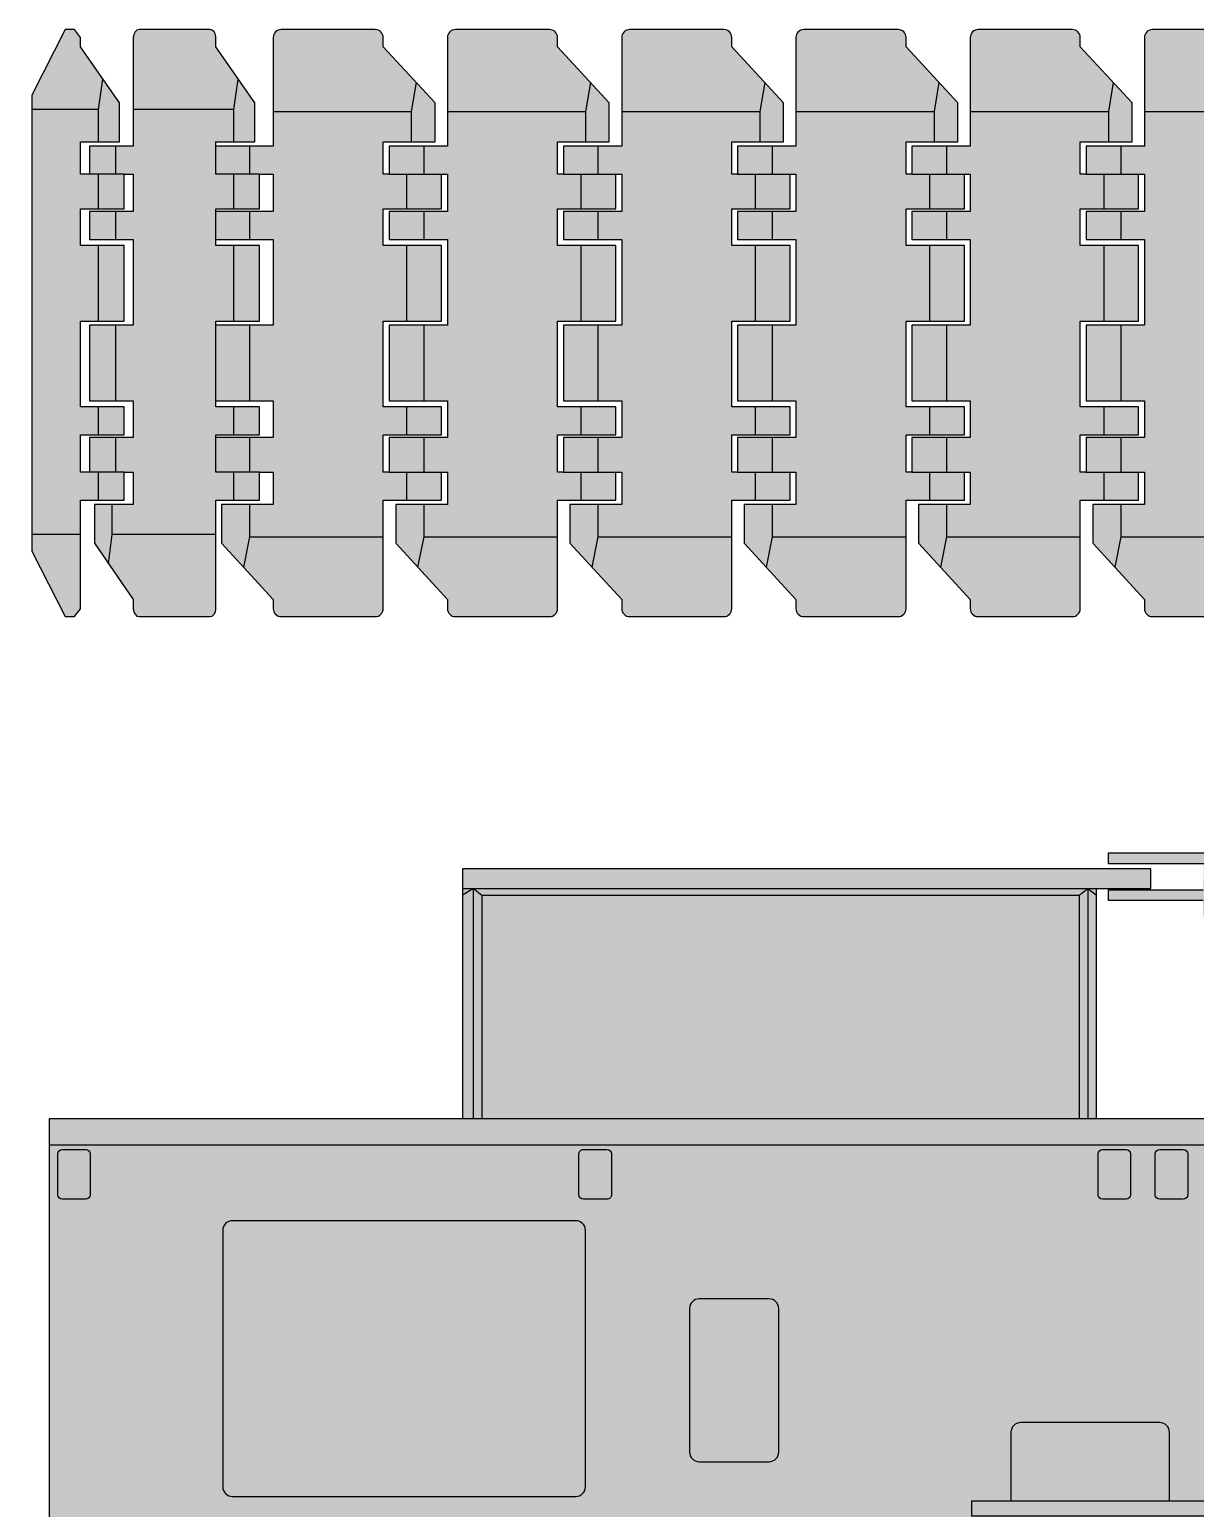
# Model space of a CAD drawing. Header units: millimetres. Extents: x 1288 to 41624, y 765 to 20114.
# Drawn here: x 4592 to 6776, y 5155 to 7926 of the extents above; entities that cross this region are included whole.
import ezdxf

# ---------------------------------------------------------------- set-up
doc = ezdxf.new("R2010")
doc.units = ezdxf.units.MM
doc.set_wipeout_variables(frame=1)
doc.layers.add('dwgmodels.com', color=250, linetype='Continuous')
doc.layers.add('Hatch', color=7, linetype='Continuous', true_color=0xffe494)

# ---------------------------------------------------------------- blocks, each defined once
blk = doc.blocks.new('BLOCK-20201113.16293')
at = {"color": 0, "linetype": 'ByBlock', "lineweight": -2, "transparency": 16777216}
blk.add_wipeout([(103.12344656172357, 517.7239748192733), (103.12344656172357, 535.0897281814068), (103.12344656172357, 535.0897281814068), (101.98846970050855, 540.7956421784427), (98.75632905539231, 545.6328824936688), (93.91908874016607, 548.8650231387849), (88.2131747431304, 550), (-88.21317474312667, 550), (-88.21317474312667, 550), (-93.91908874016247, 548.8650231387849), (-98.75632905538856, 545.6328824936688), (-101.98846970050471, 540.7956421784427), (-103.12344656171996, 535.0897281814068), (-103.12344656172348, 331.5520574426955), (-212.43026788180214, 331.5520574426955), (-212.43026788180214, 279.04722452360147), (-103.12344656171996, 279.04722452360147), (-103.12344656172348, 209.2878285302213), (-212.43026788180214, 209.2878285302213), (-212.43026788180214, 156.7829956111309), (-103.12344656171996, 156.7829956111309), (-103.12344656172348, -3.8345944334796513), (-212.43026788180214, -3.8345944334796513), (-212.43026788180214, -145.63104114885573), (-103.12344656171996, -145.63104114885573), (-103.12344656172348, -214.42361663869087), (-212.43026788180214, -214.42361663869087), (-212.43026788180214, -279.0858878762847), (-103.12344656171996, -279.0858878762847), (-103.12344656172348, -339.73211819940116), (-200.0856117094736, -339.73211819940116), (-200.0856117094736, -412.5075945871323), (-103.12344656171996, -517.723974819277), (-103.12344656171996, -535.0897281814069), (-103.12344656171996, -535.0897281814069), (-101.98846970050471, -540.7956421784426), (-98.75632905538856, -545.6328824936686), (-93.91908874016247, -548.8650231387849), (-88.21317474312667, -550), (88.2131747431304, -550), (88.2131747431304, -550), (93.91908874016607, -548.8650231387849), (98.75632905539231, -545.6328824936686), (101.98846970050855, -540.7956421784426), (103.12344656172357, -535.0897281814069), (103.12344656172357, -331.5520574426956), (212.43026788180225, -331.5520574426956), (212.43026788180225, -279.04722452360147), (103.12344656172357, -279.04722452360147), (103.12344656172357, -209.2878285302213), (212.43026788180225, -209.2878285302213), (212.43026788180225, -156.7829956111309), (103.12344656172357, -156.7829956111309), (103.12344656172357, 3.8345944334796513), (212.43026788180225, 3.8345944334796513), (212.43026788180225, 145.63104114885573), (103.12344656172357, 145.63104114885573), (103.12344656172357, 214.4236166386911), (212.43026788180225, 214.4236166386911), (212.43026788180225, 279.0858878762847), (103.12344656172357, 279.0858878762847), (103.12344656172357, 339.73211819940093), (200.08561170947365, 339.73211819940093), (200.08561170947365, 412.5075945871324), (103.15106324220329, 517.694007180351)], dxfattribs=at)
at = {"layer": 'Hatch', "true_color": 0xadadad, "transparency": 16777216}
h = blk.add_hatch(color=253, dxfattribs=at)
h.dxf.hatch_style = 1
edge = h.paths.add_edge_path()
edge.add_line((103.1234465617235, 517.7239748192733), (103.1234465617235, 535.0897281814068))
edge.add_arc((88.21317474313037, 535.0897281814068), 14.91027181859317, 0, 90)
edge.add_line((88.21317474313037, 550), (-88.21317474312673, 550))
edge.add_arc((-88.21317474312673, 535.0897281814068), 14.91027181859317, 90, 180)
edge.add_line((-103.1234465617199, 535.0897281814068), (-103.1234465617235, 331.5520574426955))
edge.add_line((-103.1234465617235, 331.5520574426955), (-212.4302678818021, 331.5520574426955))
edge.add_line((-212.4302678818021, 331.5520574426955), (-212.4302678818021, 279.0472245236015))
edge.add_line((-212.4302678818021, 279.0472245236015), (-103.1234465617199, 279.0472245236015))
edge.add_line((-103.1234465617199, 279.0472245236015), (-103.1234465617235, 209.2878285302213))
edge.add_line((-103.1234465617235, 209.2878285302213), (-212.4302678818021, 209.2878285302213))
edge.add_line((-212.4302678818021, 209.2878285302213), (-212.4302678818021, 156.7829956111309))
edge.add_line((-212.4302678818021, 156.7829956111309), (-103.1234465617199, 156.7829956111309))
edge.add_line((-103.1234465617199, 156.7829956111309), (-103.1234465617235, -3.834594433479651))
edge.add_line((-103.1234465617235, -3.834594433479651), (-212.4302678818021, -3.834594433479651))
edge.add_line((-212.4302678818021, -3.834594433479651), (-212.4302678818021, -145.6310411488557))
edge.add_line((-212.4302678818021, -145.6310411488557), (-103.1234465617199, -145.6310411488557))
edge.add_line((-103.1234465617199, -145.6310411488557), (-103.1234465617235, -214.4236166386909))
edge.add_line((-103.1234465617235, -214.4236166386909), (-212.4302678818021, -214.4236166386909))
edge.add_line((-212.4302678818021, -214.4236166386909), (-212.4302678818021, -279.0858878762847))
edge.add_line((-212.4302678818021, -279.0858878762847), (-103.1234465617199, -279.0858878762847))
edge.add_line((-103.1234465617199, -279.0858878762847), (-103.1234465617235, -339.7321181994012))
edge.add_line((-103.1234465617235, -339.7321181994012), (-200.0856117094736, -339.7321181994012))
edge.add_line((-200.0856117094736, -339.7321181994012), (-200.0856117094736, -412.5075945871322))
edge.add_line((-200.0856117094736, -412.5075945871322), (-103.1234465617199, -517.7239748192769))
edge.add_line((-103.1234465617199, -517.7239748192769), (-103.1234465617199, -535.0897281814068))
edge.add_arc((-88.21317474312673, -535.0897281814068), 14.91027181859317, 180, 270)
edge.add_line((-88.21317474312673, -550), (88.21317474313037, -550))
edge.add_arc((88.21317474313037, -535.0897281814068), 14.91027181859317, 270, 360)
edge.add_line((103.1234465617235, -535.0897281814068), (103.1234465617235, -331.5520574426955))
edge.add_line((103.1234465617235, -331.5520574426955), (212.4302678818021, -331.5520574426955))
edge.add_line((212.4302678818021, -331.5520574426955), (212.4302678818021, -279.0472245236015))
edge.add_line((212.4302678818021, -279.0472245236015), (103.1234465617235, -279.0472245236015))
edge.add_line((103.1234465617235, -279.0472245236015), (103.1234465617235, -209.2878285302213))
edge.add_line((103.1234465617235, -209.2878285302213), (212.4302678818021, -209.2878285302213))
edge.add_line((212.4302678818021, -209.2878285302213), (212.4302678818021, -156.7829956111309))
edge.add_line((212.4302678818021, -156.7829956111309), (103.1234465617235, -156.7829956111309))
edge.add_line((103.1234465617235, -156.7829956111309), (103.1234465617235, 3.834594433479651))
edge.add_line((103.1234465617235, 3.834594433479651), (212.4302678818021, 3.834594433479651))
edge.add_line((212.4302678818021, 3.834594433479651), (212.4302678818021, 145.6310411488557))
edge.add_line((212.4302678818021, 145.6310411488557), (103.1234465617235, 145.6310411488557))
edge.add_line((103.1234465617235, 145.6310411488557), (103.1234465617235, 214.4236166386909))
edge.add_line((103.1234465617235, 214.4236166386909), (212.4302678818021, 214.4236166386909))
edge.add_line((212.4302678818021, 214.4236166386909), (212.4302678818021, 279.0858878762847))
edge.add_line((212.4302678818021, 279.0858878762847), (103.1234465617235, 279.0858878762847))
edge.add_line((103.1234465617235, 279.0858878762847), (103.1234465617235, 339.7321181994012))
edge.add_line((103.1234465617235, 339.7321181994012), (200.0856117094736, 339.7321181994012))
edge.add_line((200.0856117094736, 339.7321181994012), (200.0856117094736, 412.5075945871322))
edge.add_line((200.0856117094736, 412.5075945871322), (103.1510632422032, 517.694007180351))
edge.add_line((103.1510632422032, 517.694007180351), (103.1234465617235, 517.7239748192733))
at = {"color": 0, "linetype": 'ByBlock', "lineweight": -2, "transparency": 16777216}
blk.add_lwpolyline([(103.1234465617235, 517.7239748192733), (103.1234465617235, 535.0897281814068, 0.4142135623730951), (88.21317474313037, 550), (-88.21317474312673, 550, 0.414213562373095), (-103.1234465617199, 535.0897281814068), (-103.1234465617235, 331.5520574426955), (-212.4302678818021, 331.5520574426955), (-212.4302678818021, 279.0472245236015), (-103.1234465617199, 279.0472245236015), (-103.1234465617235, 209.2878285302213), (-212.4302678818021, 209.2878285302213), (-212.4302678818021, 156.7829956111309), (-103.1234465617199, 156.7829956111309), (-103.1234465617235, -3.834594433479651), (-212.4302678818021, -3.834594433479651), (-212.4302678818021, -145.6310411488557), (-103.1234465617199, -145.6310411488557), (-103.1234465617235, -214.4236166386909), (-212.4302678818021, -214.4236166386909), (-212.4302678818021, -279.0858878762847), (-103.1234465617199, -279.0858878762847), (-103.1234465617235, -339.7321181994012), (-200.0856117094736, -339.7321181994012), (-200.0856117094736, -412.5075945871322), (-103.1234465617199, -517.7239748192769), (-103.1234465617199, -535.0897281814068, 0.4142135623730951), (-88.21317474312673, -550), (88.21317474313037, -550, 0.4142135623730951), (103.1234465617235, -535.0897281814068), (103.1234465617235, -331.5520574426955), (212.4302678818021, -331.5520574426955), (212.4302678818021, -279.0472245236015), (103.1234465617235, -279.0472245236015), (103.1234465617235, -209.2878285302213), (212.4302678818021, -209.2878285302213), (212.4302678818021, -156.7829956111309), (103.1234465617235, -156.7829956111309), (103.1234465617235, 3.834594433479651), (212.4302678818021, 3.834594433479651), (212.4302678818021, 145.6310411488557), (103.1234465617235, 145.6310411488557), (103.1234465617235, 214.4236166386909), (212.4302678818021, 214.4236166386909), (212.4302678818021, 279.0858878762847), (103.1234465617235, 279.0858878762847), (103.1234465617235, 339.7321181994012), (200.0856117094736, 339.7321181994012), (200.0856117094736, 412.5075945871322), (103.1510632422032, 517.694007180351)], format="xyb", close=True, dxfattribs=at)
for points in [[(164.8297918158933, 450.7646791485859), (155.6614194973808, 396.3739298536348), (155.6614194973808, 339.7321181994012)], [(-103.1068765534365, 396.3463131731623), (155.6614194973808, 396.3463131731623)], [(-147.5863021264813, 331.5520574426955), (-147.5863021264813, 279.0472245236015)], [(147.5863021264813, 214.4236166386909), (147.5863021264813, 279.0858878762847)], [(-147.5863021264813, 209.2878285302213), (-147.5863021264813, 156.7829956111309)], [(147.5863021264813, 3.834594433479651), (147.5863021264813, 145.6310411488557)], [(-147.5863021264813, -3.834594433479651), (-147.5863021264813, -145.6310411488557)], [(147.5863021264813, -209.2878285302213), (147.5863021264813, -156.7829956111309)], [(-147.5863021264813, -214.4236166386909), (-147.5863021264813, -279.0858878762847)], [(147.5863021264813, -331.5520574426955), (147.5863021264813, -279.0472245236015)], [(-147.5863021264813, -339.7321181994012), (-147.5863021264813, -400.3231151615546), (-158.9722420896433, -457.1208715694775)], [(-147.5918254625831, -400.3728251864122), (103.1234465617235, -400.3728251864122)]]:
    blk.add_lwpolyline(points, dxfattribs=at)
blk = doc.blocks.new('*U11')
at = {"color": 0, "linetype": 'ByBlock', "lineweight": -2}
blk.add_blockref('BLOCK-20201113.16293', (0, 0), dxfattribs=at)
blk = doc.blocks.new('*U10')
at = {"color": 0, "linetype": 'ByBlock', "lineweight": -2, "transparency": 16777216}
blk.add_blockref('*U11', (0, 0), dxfattribs=at)
blk.add_blockref('*U11', (326.5, 0), dxfattribs=at)
blk.add_blockref('*U11', (653, 0), dxfattribs=at)
blk.add_blockref('*U11', (979.5, 0), dxfattribs=at)
blk.add_blockref('*U11', (1306, 0), dxfattribs=at)
blk.add_blockref('*U11', (1632.5, 0), dxfattribs=at)
blk = doc.blocks.new('BLOCK-20201113.163346')
at = {"color": 0, "linetype": 'ByBlock', "lineweight": -2, "transparency": 16777216}
blk.add_wipeout([(-4.793849992551259, 331.5520574426955), (-86.77396598261112, 331.5520574426955), (-86.77396598261112, 279.04722452360147), (-4.793849992551259, 279.04722452360147), (-4.793849992551259, 209.2878285302213), (-86.77396598261112, 209.2878285302213), (-86.77396598261112, 156.7829956111309), (-4.793849992551259, 156.7829956111309), (-4.793849992551259, -3.8345944334796513), (-86.77396598261112, -3.8345944334796513), (-86.77396598261112, -145.63104114885573), (-4.793849992551259, -145.63104114885573), (-4.793849992551259, -214.42361663869087), (-86.77396598261112, -214.42361663869087), (-86.77396598261112, -279.0858878762847), (-4.793849992551259, -279.0858878762847), (-4.793849992551259, -339.73211819940116), (-77.51547385336755, -339.73211819940116), (-77.51547385336755, -412.5075945871323), (-4.793849992551259, -517.723974819277), (-4.793849992551259, -535.0897281814069), (6.388853871394588, -550), (23.967821774334993, -550), (86.77396598260748, -427.27311825739537), (86.77396598260384, 427.2731182573916), (23.96782177433846, 550), (6.388853871394588, 550), (-4.793849992551259, 535.0897281814068)], dxfattribs=at)
at = {"layer": 'Hatch', "true_color": 0xadadad, "transparency": 16777216}
h = blk.add_hatch(color=253, dxfattribs=at)
h.dxf.hatch_style = 1
h.paths.add_polyline_path([(-4.793849992551259, 535.0897281814068), (-4.793849992551259, 331.5520574426955), (-86.77396598261112, 331.5520574426955), (-86.77396598261112, 279.0472245236015), (-4.793849992551259, 279.0472245236015), (-4.793849992551259, 209.2878285302213), (-86.77396598261112, 209.2878285302213), (-86.77396598261112, 156.7829956111309), (-4.793849992551259, 156.7829956111309), (-4.793849992551259, -3.834594433479651), (-86.77396598261112, -3.834594433479651), (-86.77396598261112, -145.6310411488557), (-4.793849992551259, -145.6310411488557), (-4.793849992551259, -214.4236166386909), (-86.77396598261112, -214.4236166386909), (-86.77396598261112, -279.0858878762847), (-4.793849992551259, -279.0858878762847), (-4.793849992551259, -339.7321181994012), (-77.51547385336744, -339.7321181994012), (-77.51547385336744, -412.5075945871322), (-4.793849992551259, -517.7239748192769), (-4.793849992551259, -535.0897281814068), (6.388853871394531, -550), (23.96782177433488, -550), (86.77396598260748, -427.2731182573953), (86.77396598260384, 427.2731182573916), (23.96782177433852, 550), (6.388853871394531, 550)])
at = {"color": 0, "linetype": 'ByBlock', "lineweight": -2, "transparency": 16777216}
for p, q in [((-4.781422486339579, 396.3463131731623), (86.7739659826002, 396.3463131731623)), ((-38.14099166612141, 331.5520574426955), (-38.14099166612141, 279.0472245236015)), ((-38.14099166612141, 209.2878285302213), (-38.14099166612141, 156.7829956111309)), ((-38.14099166612141, -3.834594433479651), (-38.14099166612141, -145.6310411488557)), ((-38.14099166612141, -214.4236166386909), (-38.14099166612141, -279.0858878762847)), ((-38.14099166612141, -339.7321181994012), (-38.14099166612141, -400.3231151615546)), ((-38.14099166612141, -400.3231151615546), (-46.68044663849287, -457.1208715694775)), ((-38.14513416819682, -400.3728251864122), (86.77396598260384, -400.3728251864122))]:
    blk.add_line(p, q, dxfattribs=at)
blk.add_lwpolyline([(-4.793849992551259, 535.0897281814068), (-4.793849992551259, 331.5520574426955), (-86.77396598261112, 331.5520574426955), (-86.77396598261112, 279.0472245236015), (-4.793849992551259, 279.0472245236015), (-4.793849992551259, 209.2878285302213), (-86.77396598261112, 209.2878285302213), (-86.77396598261112, 156.7829956111309), (-4.793849992551259, 156.7829956111309), (-4.793849992551259, -3.834594433479651), (-86.77396598261112, -3.834594433479651), (-86.77396598261112, -145.6310411488557), (-4.793849992551259, -145.6310411488557), (-4.793849992551259, -214.4236166386909), (-86.77396598261112, -214.4236166386909), (-86.77396598261112, -279.0858878762847), (-4.793849992551259, -279.0858878762847), (-4.793849992551259, -339.7321181994012), (-77.51547385336744, -339.7321181994012), (-77.51547385336744, -412.5075945871322), (-4.793849992551259, -517.7239748192769), (-4.793849992551259, -535.0897281814068), (6.388853871394531, -550), (23.96782177433488, -550), (86.77396598260748, -427.2731182573953), (86.77396598260384, 427.2731182573916), (23.96782177433852, 550), (6.388853871394531, 550)], close=True, dxfattribs=at)
blk = doc.blocks.new('BLOCK-20201113.163906')
at = {"color": 0, "linetype": 'ByBlock', "lineweight": -2, "transparency": 16777216}
blk.add_blockref('*U10', (-3759.413397034179, 3.637978807091713e-12), dxfattribs=at)
at = {"color": 0, "linetype": 'ByBlock', "lineweight": -2, "transparency": 16777216, "xscale": 0.75, "rotation": 180}
blk.add_blockref('BLOCK-20201113.16293', (-4047.216188503164, 3.637978807091713e-12), dxfattribs=at)
at = {"color": 0, "linetype": 'ByBlock', "lineweight": -2, "transparency": 16777216, "rotation": 180}
blk.add_blockref('BLOCK-20201113.163346', (-4228.226034017396, 0), dxfattribs=at)
blk = doc.blocks.new('BLOCK-20201113.170731')
at = {"color": 0, "linetype": 'ByBlock', "lineweight": -2, "transparency": 16777216}
blk.add_wipeout([(-2274.263314732383, -1938.2408650739712), (-2274.263314732383, -1917.8482353668005), (-2097.361047955646, -1917.8482353668005), (-2097.6457328768734, -1903.1484923233734), (-2097.6457328768734, -1903.1484923233734), (-2096.232704726308, -1886.6040824182737), (-2091.4156753500256, -1870.7135073610184), (-2083.4045551956665, -1856.169226645402), (-2072.5484427814918, -1843.605032643674), (-1425.5858744147552, -1236.4890515882907), (-1225.9150036360913, -931.0188284388169), (-1225.9150036360913, -931.0188284388173), (-1188.9916530277296, -858.8568098033593), (-1168.0781943122051, -780.5413068793127), (-1164.1109618104224, -699.5786499319952), (-1177.2675758768612, -619.5936872202519), (-1199.4008998382155, -559.4711547844313), (-1199.4008998382155, -559.4711547844308), (-1253.193153375399, -425.5319164311545), (-1292.0798225981919, -286.5313658278519), (-1315.59838620631, -144.1227871639412), (-1323.4691124346461, 9.094947017729282e-13), (-1323.4691124346466, 0), (-1323.4691124346466, 0), (-1315.59838620631, 144.1227871639412), (-1292.0798225981919, 286.5313658278519), (-1253.193153375399, 425.5319164311559), (-1199.4008998382155, 559.4711547844317), (-1199.4008998382155, 559.4711547844308), (-1199.4008998382155, 559.4711547844299), (-1173.0986635985005, 636.1450298820309), (-1163.517877854472, 716.6366399927701), (-1171.0874921469688, 797.3422264980109), (-1195.468600809812, 874.6484506592196), (-1225.9150036360913, 931.0188284388169), (-1425.5858744147552, 1236.4890515882907), (-2072.5484427814918, 1843.6050326436743), (-2072.5484427814918, 1843.6050326436743), (-2083.4045551956665, 1856.169226645401), (-2091.4156753500256, 1870.713507361018), (-2096.232704726308, 1886.6040824182737), (-2097.6457328768734, 1903.148492323373), (-2097.361047955646, 1917.8482353668005), (-2274.263314732383, 1917.8482353668005), (-2274.263314732383, 1938.2408650739699), (-2096.9661108356777, 1938.2408650739699), (-2096.0212748919994, 1987.0275922753171), (-2274.263314732383, 1987.0275922753171), (-2274.263314732383, 2007.4202219824874), (-2095.6263377720315, 2007.4202219824874), (-2095.543919022315, 2011.6759248753187), (-2095.543919022315, 2011.6759248753187), (-2089.6912722062198, 2040.1193717068336), (-2074.0190646469805, 2064.5665607606134), (-2050.6161080945485, 2081.759139596148), (-2022.6015783539626, 2089.405659446704), (-1914.4264847076593, 2098.392892188971), (-1914.4264847076593, 2098.392892188971), (-1897.8257428960096, 2098.0330047547013), (-1881.6614205224193, 2094.234474793645), (-1866.637906096936, 2087.1628298669193), (-1853.4098754356708, 2077.126229222925), (-1390.8111044863945, 1643.0190329304132), (-1383.1703950564113, 1663.9663486319105), (-1407.619324405605, 1891.7859175675867), (-1488.9414494720113, 2111.567738300466), (-1488.950910515636, 2191.1729593706004), (-1476.8097944638207, 2203.3474148715313), (-1094.3118513705265, 2203.3529714463803), (-1069.7851299734066, 2175.8343924129267), (-1069.7851299734066, 2111.5682166253937), (-548.1436778423378, 1315.2291295579626), (-548.1436778423378, 1315.2291295579626), (-517.572211737693, 1279.1863238380147), (-479.11456527583374, 1251.7143779191656), (-435.1062536875307, 1234.481650476876), (-388.21988155083073, 1228.5346771448085), (-388.2198815508309, 1228.5346771448085), (0, 1228.5346771448085), (388.2198815508309, 1228.5346771448085), (388.21988155083085, 1228.5346771448085), (435.10625368753074, 1234.481650476877), (479.11456527583425, 1251.7143779191656), (517.572211737693, 1279.1863238380147), (548.1436778423378, 1315.2291295579635), (548.1436778423378, 1315.2291295579626), (1069.7851299734066, 2111.5682166253937), (1069.7851299734066, 2175.8343924129267), (1094.3118513705265, 2203.3529714463803), (1476.8097944638207, 2203.3474148715313), (1488.950910515636, 2191.1729593706004), (1488.9414494720113, 2111.567738300466), (1407.619324405605, 1891.7859175675867), (1383.1703950564113, 1663.9663486319105), (1390.8111044863945, 1643.0190329304132), (1853.4098754356708, 2077.126229222925), (1853.4098754356708, 2077.126229222925), (1866.637906096936, 2087.1628298669193), (1881.6614205224193, 2094.234474793645), (1897.8257428960096, 2098.0330047547013), (1914.4264847076593, 2098.392892188971), (2022.6015783539626, 2089.405659446704), (2022.6015783539626, 2089.405659446704), (2050.6161080945485, 2081.759139596148), (2074.0190646469805, 2064.5665607606134), (2089.6912722062198, 2040.1193717068336), (2095.543919022315, 2011.6759248753187), (2095.543919022315, 2011.6759248753187), (2095.6263377720315, 2007.4202219824874), (2274.263314732383, 2007.4202219824874), (2274.263314732383, 1987.0275922753171), (2096.0212748919994, 1987.0275922753171), (2096.9661108356777, 1938.2408650739699), (2274.263314732383, 1938.2408650739699), (2274.263314732383, 1917.8482353668005), (2097.361047955646, 1917.8482353668005), (2097.6457328768734, 1903.148492323373), (2097.6457328768734, 1903.148492323373), (2096.232704726308, 1886.6040824182737), (2091.4156753500256, 1870.713507361018), (2083.4045551956665, 1856.169226645401), (2072.5484427814918, 1843.6050326436743), (1425.5858744147552, 1236.4890515882907), (1225.9150036360913, 931.0188284388169), (1225.9150036360913, 931.0188284388169), (1188.9916530277296, 858.8568098033593), (1168.0781943122051, 780.5413068793123), (1164.1109618104224, 699.5786499319947), (1177.2675758768612, 619.593687220251), (1199.4008998382155, 559.4711547844308), (1199.4008998382155, 559.4711547844308), (1253.193153375399, 425.53191643115497), (1292.0798225981912, 286.5313658278519), (1315.5983862063094, 144.1227871639412), (1323.4691124346461, 0), (1323.4691124346466, 0), (1323.4691124346466, -9.094947017729282e-13), (1315.59838620631, -144.12278716394212), (1292.0798225981919, -286.5313658278519), (1253.193153375399, -425.5319164311545), (1199.400899838216, -559.4711547844304), (1199.4008998382155, -559.4711547844313), (1199.4008998382155, -559.4711547844313), (1173.0986635985005, -636.1450298820314), (1163.517877854472, -716.636639992771), (1171.0874921469688, -797.3422264980131), (1195.468600809812, -874.6484506592201), (1225.9150036360913, -931.0188284388169), (1425.5858744147552, -1236.4890515882907), (2072.5484427814918, -1843.605032643674), (2072.5484427814918, -1843.605032643674), (2083.4045551956665, -1856.169226645402), (2091.4156753500256, -1870.7135073610184), (2096.232704726308, -1886.6040824182737), (2097.6457328768734, -1903.1484923233734), (2097.3610479556446, -1917.8482353668005), (2274.263314732383, -1917.8482353668005), (2274.263314732383, -1938.2408650739712), (2096.9661108356777, -1938.2408650739712), (2096.0212748919994, -1987.0275922753171), (2274.263314732383, -1987.0275922753171), (2274.263314732383, -2007.4202219824874), (2095.6263377720315, -2007.4202219824874), (2095.543919022315, -2011.6759248753187), (2095.543919022315, -2011.6759248753187), (2089.6912722062198, -2040.1193717068327), (2074.0190646469805, -2064.566560760613), (2050.616108094549, -2081.759139596148), (2022.6015783539626, -2089.405659446704), (2022.6015783539626, -2089.405659446704), (1914.4264847076593, -2098.392892188971), (1914.4264847076593, -2098.392892188971), (1897.8257428960096, -2098.0330047547013), (1881.6614205224193, -2094.234474793645), (1866.637906096936, -2087.16282986692), (1853.4098754356708, -2077.126229222926), (1390.8111044863945, -1643.0190329304132), (1383.1703950564113, -1663.9663486319118), (1407.619324405605, -1891.785917567588), (1488.9414494720113, -2111.567738300466), (1488.950910515636, -2191.1729593706004), (1476.8097944638207, -2203.347414871532), (1094.3118513705265, -2203.3529714463803), (1069.7851299734066, -2175.834392412926), (1069.7851299734066, -2111.5682166253937), (548.1436778423378, -1315.229129557964), (548.1436778423378, -1315.229129557964), (517.5722117376926, -1279.1863238380151), (479.11456527583374, -1251.714377919166), (435.10625368753074, -1234.481650476877), (388.21988155083085, -1228.5346771448094), (388.2198815508309, -1228.5346771448094), (0, -1228.5346771448094), (-388.2198815508309, -1228.5346771448094), (-388.2198815508309, -1228.5346771448094), (-435.10625368753074, -1234.481650476877), (-479.11456527583374, -1251.714377919166), (-517.5722117376926, -1279.1863238380147), (-548.1436778423378, -1315.229129557963), (-548.1436778423378, -1315.229129557964), (-1069.7851299734066, -2111.5682166253937), (-1069.7851299734066, -2175.834392412926), (-1094.3118513705265, -2203.3529714463803), (-1476.8097944638207, -2203.347414871532), (-1488.950910515636, -2191.1729593706004), (-1488.9414494720113, -2111.567738300466), (-1407.619324405605, -1891.785917567588), (-1383.1703950564113, -1663.9663486319118), (-1390.8111044863945, -1643.0190329304132), (-1853.4098754356708, -2077.126229222926), (-1853.4098754356708, -2077.126229222926), (-1866.637906096936, -2087.16282986692), (-1881.6614205224193, -2094.234474793645), (-1897.8257428960096, -2098.0330047547013), (-1914.4264847076593, -2098.392892188971), (-2022.6015783539626, -2089.405659446704), (-2022.6015783539626, -2089.405659446704), (-2050.6161080945485, -2081.759139596148), (-2074.0190646469805, -2064.566560760613), (-2089.6912722062198, -2040.1193717068336), (-2095.543919022315, -2011.6759248753187), (-2095.543919022315, -2011.6759248753187), (-2095.6263377720315, -2007.4202219824874), (-2274.263314732383, -2007.4202219824874), (-2274.263314732383, -1987.0275922753171), (-2096.0212748919994, -1987.0275922753171), (-2096.9661108356777, -1938.2408650739712)], dxfattribs=at)
at = {"layer": 'Hatch', "true_color": 0xadadad, "transparency": 16777216}
h = blk.add_hatch(color=253, dxfattribs=at)
h.dxf.hatch_style = 1
edge = h.paths.add_edge_path()
edge.add_line((-2096.966110835678, -1938.240865073971), (-2274.263314732383, -1938.240865073971))
edge.add_line((-2274.263314732383, -1938.240865073971), (-2274.263314732383, -1917.848235366801))
edge.add_line((-2274.263314732383, -1917.848235366801), (-2097.361047955646, -1917.848235366801))
edge.add_line((-2097.361047955646, -1917.848235366801), (-2097.645732876874, -1903.148492323373))
edge.add_arc((-2018.117612859002, -1901.608298286206), 79.54303282657193, 133.1801192143574, 181.1094891669785, ccw=False)
edge.add_line((-2072.548442781492, -1843.605032643674), (-1425.585874414755, -1236.489051588291))
edge.add_line((-1425.585874414755, -1236.489051588291), (-1225.915003636092, -931.0188284388169))
edge.add_arc((-1546.579969151156, -721.4159014089314), 383.091904284433, 326.8293279306736, 385.0071146604343)
edge.add_arc((-6.821210263296962e-13, 3.296918293926865e-12), 1323.469112434646, 180.0000000000001, 205.007114660434, ccw=False)
edge.add_arc((-6.821210263296962e-13, -3.296918293926865e-12), 1323.469112434646, 154.9928853395659, 179.9999999999999, ccw=False)
edge.add_arc((-1546.579969151156, 721.4159014089314), 383.0919042844329, 334.9928853395658, 393.1706720693264)
edge.add_line((-1225.915003636092, 931.0188284388169), (-1425.585874414755, 1236.489051588291))
edge.add_line((-1425.585874414755, 1236.489051588291), (-2072.548442781492, 1843.605032643674))
edge.add_arc((-2018.117612859002, 1901.608298286206), 79.54303282657192, 178.8905108330214, 226.8198807856426, ccw=False)
edge.add_line((-2097.645732876874, 1903.148492323373), (-2097.361047955646, 1917.848235366801))
edge.add_line((-2097.361047955646, 1917.848235366801), (-2274.263314732383, 1917.848235366801))
edge.add_line((-2274.263314732383, 1917.848235366801), (-2274.263314732383, 1938.240865073971))
edge.add_line((-2274.263314732383, 1938.240865073971), (-2096.966110835678, 1938.240865073971))
edge.add_line((-2096.966110835678, 1938.240865073971), (-2096.021274891999, 1987.027592275317))
edge.add_line((-2096.021274891999, 1987.027592275317), (-2274.263314732383, 1987.027592275317))
edge.add_line((-2274.263314732383, 1987.027592275317), (-2274.263314732383, 2007.420221982487))
edge.add_line((-2274.263314732383, 2007.420221982487), (-2095.626337772032, 2007.420221982487))
edge.add_line((-2095.626337772032, 2007.420221982487), (-2095.543919022315, 2011.675924875319))
edge.add_arc((-2016.015799004444, 2010.135730838129), 79.54303282657193, 94.74925073829098, 178.8905108330047, ccw=False)
edge.add_line((-2022.601578353962, 2089.405659446704), (-1914.426484707659, 2098.392892188971))
edge.add_arc((-1907.840705358161, 2019.122963580394), 79.5430328265721, 46.81988078564211, 94.74925073827637, ccw=False)
edge.add_line((-1853.409875435671, 2077.126229222926), (-1390.811104486394, 1643.019032930413))
edge.add_line((-1390.811104486394, 1643.019032930413), (-1383.170395056412, 1663.966348631911))
edge.add_line((-1383.170395056412, 1663.966348631911), (-1407.619324405605, 1891.785917567588))
edge.add_line((-1407.619324405605, 1891.785917567588), (-1488.941449472011, 2111.567738300466))
edge.add_line((-1488.941449472011, 2111.567738300466), (-1488.950910515636, 2191.1729593706))
edge.add_line((-1488.950910515636, 2191.1729593706), (-1476.809794463821, 2203.347414871532))
edge.add_line((-1476.809794463821, 2203.347414871532), (-1094.311851370527, 2203.35297144638))
edge.add_line((-1094.311851370527, 2203.35297144638), (-1069.785129973407, 2175.834392412926))
edge.add_line((-1069.785129973407, 2175.834392412926), (-1069.785129973407, 2111.568216625394))
edge.add_line((-1069.785129973407, 2111.568216625394), (-548.1436778423376, 1315.229129557963))
edge.add_arc((-387.7148114875981, 1420.317964412388), 191.7839523289877, 213.2267799668767, 269.8491092915713)
edge.add_line((-388.2198815508309, 1228.534677144809), (0, 1228.534677144809))
edge.add_line((0, 1228.534677144809), (388.2198815508309, 1228.534677144809))
edge.add_arc((387.7148114875981, 1420.317964412388), 191.7839523289877, 270.1508907084287, 326.7732200331233)
edge.add_line((548.1436778423376, 1315.229129557963), (1069.785129973407, 2111.568216625394))
edge.add_line((1069.785129973407, 2111.568216625394), (1069.785129973407, 2175.834392412926))
edge.add_line((1069.785129973407, 2175.834392412926), (1094.311851370527, 2203.35297144638))
edge.add_line((1094.311851370527, 2203.35297144638), (1476.809794463821, 2203.347414871532))
edge.add_line((1476.809794463821, 2203.347414871532), (1488.950910515636, 2191.1729593706))
edge.add_line((1488.950910515636, 2191.1729593706), (1488.941449472011, 2111.567738300466))
edge.add_line((1488.941449472011, 2111.567738300466), (1407.619324405605, 1891.785917567588))
edge.add_line((1407.619324405605, 1891.785917567588), (1383.170395056412, 1663.966348631911))
edge.add_line((1383.170395056412, 1663.966348631911), (1390.811104486394, 1643.019032930413))
edge.add_line((1390.811104486394, 1643.019032930413), (1853.409875435671, 2077.126229222926))
edge.add_arc((1907.840705358161, 2019.122963580394), 79.54303282657206, 85.25074926172351, 133.180119214358, ccw=False)
edge.add_line((1914.426484707659, 2098.392892188971), (2022.601578353962, 2089.405659446704))
edge.add_arc((2016.015799004444, 2010.135730838129), 79.54303282657196, 1.1094891669952744, 85.25074926170902, ccw=False)
edge.add_line((2095.543919022315, 2011.675924875319), (2095.626337772032, 2007.420221982487))
edge.add_line((2095.626337772032, 2007.420221982487), (2274.263314732383, 2007.420221982487))
edge.add_line((2274.263314732383, 2007.420221982487), (2274.263314732383, 1987.027592275317))
edge.add_line((2274.263314732383, 1987.027592275317), (2096.021274891999, 1987.027592275317))
edge.add_line((2096.021274891999, 1987.027592275317), (2096.966110835678, 1938.240865073971))
edge.add_line((2096.966110835678, 1938.240865073971), (2274.263314732383, 1938.240865073971))
edge.add_line((2274.263314732383, 1938.240865073971), (2274.263314732383, 1917.848235366801))
edge.add_line((2274.263314732383, 1917.848235366801), (2097.361047955646, 1917.848235366801))
edge.add_line((2097.361047955646, 1917.848235366801), (2097.645732876874, 1903.148492323373))
edge.add_arc((2018.117612859002, 1901.608298286206), 79.54303282657193, -46.819880785642624, 1.1094891669786193, ccw=False)
edge.add_line((2072.548442781492, 1843.605032643674), (1425.585874414755, 1236.489051588291))
edge.add_line((1425.585874414755, 1236.489051588291), (1225.915003636092, 931.0188284388169))
edge.add_arc((1546.579969151156, 721.4159014089314), 383.091904284433, 146.8293279306736, 205.0071146604342)
edge.add_arc((6.821210263296962e-13, -3.296918293926865e-12), 1323.469112434646, 1.1368683772161603e-13, 25.007114660434127, ccw=False)
edge.add_arc((6.821210263296962e-13, 3.296918293926865e-12), 1323.469112434646, 334.99288533956593, 359.99999999999983, ccw=False)
edge.add_arc((1546.579969151156, -721.4159014089314), 383.0919042844329, 154.9928853395658, 213.1706720693264)
edge.add_line((1225.915003636092, -931.0188284388169), (1425.585874414755, -1236.489051588291))
edge.add_line((1425.585874414755, -1236.489051588291), (2072.548442781492, -1843.605032643674))
edge.add_arc((2018.117612859002, -1901.608298286206), 79.54303282657192, -1.1094891669786193, 46.819880785642624, ccw=False)
edge.add_line((2097.645732876874, -1903.148492323373), (2097.361047955645, -1917.848235366801))
edge.add_line((2097.361047955645, -1917.848235366801), (2274.263314732383, -1917.848235366801))
edge.add_line((2274.263314732383, -1917.848235366801), (2274.263314732383, -1938.240865073971))
edge.add_line((2274.263314732383, -1938.240865073971), (2096.966110835678, -1938.240865073971))
edge.add_line((2096.966110835678, -1938.240865073971), (2096.021274891999, -1987.027592275317))
edge.add_line((2096.021274891999, -1987.027592275317), (2274.263314732383, -1987.027592275317))
edge.add_line((2274.263314732383, -1987.027592275317), (2274.263314732383, -2007.420221982487))
edge.add_line((2274.263314732383, -2007.420221982487), (2095.626337772032, -2007.420221982487))
edge.add_line((2095.626337772032, -2007.420221982487), (2095.543919022315, -2011.675924875319))
edge.add_arc((2016.015799004444, -2010.135730838129), 79.54303282657193, 274.74925073829104, 358.8905108330047, ccw=False)
edge.add_line((2022.601578353962, -2089.405659446704), (1914.426484707659, -2098.392892188971))
edge.add_arc((1907.840705358161, -2019.122963580394), 79.5430328265721, 226.819880785642, 274.74925073827643, ccw=False)
edge.add_line((1853.409875435671, -2077.126229222926), (1390.811104486394, -1643.019032930413))
edge.add_line((1390.811104486394, -1643.019032930413), (1383.170395056412, -1663.966348631911))
edge.add_line((1383.170395056412, -1663.966348631911), (1407.619324405605, -1891.785917567588))
edge.add_line((1407.619324405605, -1891.785917567588), (1488.941449472011, -2111.567738300466))
edge.add_line((1488.941449472011, -2111.567738300466), (1488.950910515636, -2191.1729593706))
edge.add_line((1488.950910515636, -2191.1729593706), (1476.809794463821, -2203.347414871532))
edge.add_line((1476.809794463821, -2203.347414871532), (1094.311851370527, -2203.35297144638))
edge.add_line((1094.311851370527, -2203.35297144638), (1069.785129973407, -2175.834392412926))
edge.add_line((1069.785129973407, -2175.834392412926), (1069.785129973407, -2111.568216625394))
edge.add_line((1069.785129973407, -2111.568216625394), (548.1436778423376, -1315.229129557963))
edge.add_arc((387.7148114875981, -1420.317964412388), 191.7839523289877, 33.22677996687667, 89.84910929157128)
edge.add_line((388.2198815508309, -1228.534677144809), (0, -1228.534677144809))
edge.add_line((0, -1228.534677144809), (-388.2198815508309, -1228.534677144809))
edge.add_arc((-387.7148114875981, -1420.317964412388), 191.7839523289877, 90.15089070842873, 146.7732200331233)
edge.add_line((-548.1436778423376, -1315.229129557963), (-1069.785129973407, -2111.568216625394))
edge.add_line((-1069.785129973407, -2111.568216625394), (-1069.785129973407, -2175.834392412926))
edge.add_line((-1069.785129973407, -2175.834392412926), (-1094.311851370527, -2203.35297144638))
edge.add_line((-1094.311851370527, -2203.35297144638), (-1476.809794463821, -2203.347414871532))
edge.add_line((-1476.809794463821, -2203.347414871532), (-1488.950910515636, -2191.1729593706))
edge.add_line((-1488.950910515636, -2191.1729593706), (-1488.941449472011, -2111.567738300466))
edge.add_line((-1488.941449472011, -2111.567738300466), (-1407.619324405605, -1891.785917567588))
edge.add_line((-1407.619324405605, -1891.785917567588), (-1383.170395056412, -1663.966348631911))
edge.add_line((-1383.170395056412, -1663.966348631911), (-1390.811104486394, -1643.019032930413))
edge.add_line((-1390.811104486394, -1643.019032930413), (-1853.409875435671, -2077.126229222926))
edge.add_arc((-1907.840705358161, -2019.122963580394), 79.54303282657206, 265.2507492617235, 313.180119214358, ccw=False)
edge.add_line((-1914.426484707659, -2098.392892188971), (-2022.601578353962, -2089.405659446704))
edge.add_arc((-2016.015799004444, -2010.135730838129), 79.54303282657196, 181.1094891669953, 265.25074926170896, ccw=False)
edge.add_line((-2095.543919022315, -2011.675924875319), (-2095.626337772032, -2007.420221982487))
edge.add_line((-2095.626337772032, -2007.420221982487), (-2274.263314732383, -2007.420221982487))
edge.add_line((-2274.263314732383, -2007.420221982487), (-2274.263314732383, -1987.027592275317))
edge.add_line((-2274.263314732383, -1987.027592275317), (-2096.021274891999, -1987.027592275317))
edge.add_line((-2096.021274891999, -1987.027592275317), (-2096.966110835678, -1938.240865073971))
at = {"color": 0, "linetype": 'ByBlock', "lineweight": -2, "transparency": 16777216}
for points in [[(-2097.361047955646, 1917.848235366801), (-2274.263314732383, 1917.848235366801), (-2274.263314732383, 1938.240865073971), (-2096.966110835678, 1938.240865073971)], [(-2096.021274891999, 1987.027592275317), (-2274.263314732383, 1987.027592275317), (-2274.263314732383, 2007.420221982487), (-2095.626337772032, 2007.420221982487)]]:
    blk.add_lwpolyline(points, dxfattribs=at)
blk = doc.blocks.new('BLOCK-20201113.171425')
at = {"linetype": 'ByBlock', "lineweight": -2, "transparency": 16777216}
blk.add_wipeout([(598.9650709422491, -1163.5356608778711), (598.9650709422491, -1163.5356608778711), (616.5431693246111, -1167.0321620411391), (631.4451615741172, -1176.989354924698), (641.402354457676, -1191.891347174204), (644.8988556209441, -1209.469445556566), (644.8988556209441, -2965.8107141531436), (-644.8988556209442, -2965.8107141531436), (-644.8988556209442, -2929.2484516263903), (-543.1579700791845, -2929.2484516263903), (-543.1579700791845, 952.0413088576279), (-644.8988556209442, 952.0413088576279), (-644.8988556209442, 988.6035713843812), (644.8988556209441, 988.6035713843812), (644.8988556209441, -767.7376972121965), (644.8988556209441, -767.7376972121965), (641.402354457676, -785.315795594558), (631.4451615741172, -800.2177878440643), (616.5431693246111, -810.1749807276228), (598.9650709422491, -813.6714818908913), (644.8988556209441, -813.6714818908913), (644.8988556209441, -1163.5356608778711)], dxfattribs=at)
at = {"layer": 'Hatch', "true_color": 0xadadad, "transparency": 16777216}
h = blk.add_hatch(color=253, dxfattribs=at)
h.dxf.hatch_style = 1
edge = h.paths.add_edge_path()
edge.add_line((644.8988556209442, -1163.535660877871), (598.9650709422494, -1163.535660877871))
edge.add_arc((598.9650709422494, -1209.469445556566), 45.93378467869479, 0, 90, ccw=False)
edge.add_line((644.8988556209442, -1209.469445556566), (644.8988556209442, -2965.810714153144))
edge.add_line((644.8988556209442, -2965.810714153144), (-644.8988556209442, -2965.810714153144))
edge.add_line((-644.8988556209442, -2965.810714153144), (-644.8988556209442, -2929.24845162639))
edge.add_line((-644.8988556209442, -2929.24845162639), (-543.1579700791845, -2929.24845162639))
edge.add_line((-543.1579700791845, -2929.24845162639), (-543.1579700791845, 952.0413088576279))
edge.add_line((-543.1579700791845, 952.0413088576279), (-644.8988556209442, 952.0413088576279))
edge.add_line((-644.8988556209442, 952.0413088576279), (-644.8988556209442, 988.6035713843812))
edge.add_line((-644.8988556209442, 988.6035713843812), (644.8988556209442, 988.6035713843812))
edge.add_line((644.8988556209442, 988.6035713843812), (644.8988556209442, -767.7376972121965))
edge.add_arc((598.9650709422494, -767.7376972121965), 45.93378467869479, -90, 0, ccw=False)
edge.add_line((598.9650709422494, -813.6714818908913), (644.8988556209442, -813.6714818908913))
edge.add_line((644.8988556209442, -813.6714818908913), (644.8988556209442, -1163.535660877871))
at = {"color": 0, "linetype": 'ByBlock', "lineweight": -2, "transparency": 16777216}
for p, q in [((644.8988556209442, 952.0413088576279), (-543.1579700791845, 952.0413088576279)), ((-526.8716491877167, 952.0413088576279), (-543.1524135043401, 939.8168441830312)), ((-510.5908848710933, 939.8168441830312), (-526.8716491877167, 952.0413088576279)), ((624.506225913774, 952.0413088576279), (644.8988556209442, 939.8168441830312)), ((624.506225913774, -764.003148331507), (624.506225913774, 952.0413088576279)), ((608.2810273456744, 939.8168441830312), (-510.5908848710933, 939.8168441830312))]:
    blk.add_line(p, q, dxfattribs=at)
blk.add_lwpolyline([(644.8988556209442, -1163.535660877871), (598.9650709422494, -1163.535660877871, -0.414213562373095), (644.8988556209442, -1209.469445556566), (644.8988556209442, -2965.810714153144), (-644.8988556209442, -2965.810714153144), (-644.8988556209442, -2929.24845162639), (-543.1579700791845, -2929.24845162639), (-543.1579700791845, 952.0413088576279), (-644.8988556209442, 952.0413088576279), (-644.8988556209442, 988.6035713843812), (644.8988556209442, 988.6035713843812), (644.8988556209442, -767.7376972121965, -0.414213562373095), (598.9650709422494, -813.6714818908913), (644.8988556209442, -813.6714818908913)], format="xyb", close=True, dxfattribs=at)
for points in [[(-526.8772057625574, 952.0413088576279), (-526.8772057625574, -988.6035713843812)], [(624.506225913774, 952.0413088576279), (608.2810273456744, 939.8168441830312), (608.2810273456744, -768.9410543315716), (608.2810273456744, -772.9973539735947), (604.2247277036477, -772.9973539735947), (413.0229870432449, -772.9973539735947)], [(-510.5964414459377, 939.8168441830312), (-510.5964414459377, -988.6035713843812)]]:
    blk.add_lwpolyline(points, dxfattribs=at)
blk = doc.blocks.new('BLOCK-20201113.20031301')
at = {"linetype": 'ByBlock', "lineweight": -2, "transparency": 16777216}
blk.add_wipeout([(-4922.653010088976, 610.1341450588661), (-4922.653010088976, 894.9465125353818), (-4922.653010088976, 894.9465125353818), (-4925.443412416962, 908.9748123577883), (-4933.389805941546, 920.8674306990879), (-4945.2824242828465, 928.8138242236728), (-4959.310724105253, 931.6042265516589), (-5239.93244442626, 931.6042265516589), (-5239.93244442626, 931.6042265516589), (-5253.960744248667, 928.8138242236728), (-5265.853362589967, 920.8674306990879), (-5273.799756114551, 908.9748123577883), (-5276.590158442537, 894.9465125353818), (-5276.590158442537, 610.1341450588661), (-5650.936606227813, 610.1341450588661), (-5650.936606227813, 248.13440659492971), (-5724.144479904091, 248.13440659492335), (-5724.144479904091, -386.5709124598661), (-5650.936606227813, -386.5709124598725), (-5650.936606227813, -748.570650923808), (-5276.590158442537, -748.570650923808), (-5276.590158442537, -1033.3830184003236), (-5276.590158442537, -1033.3830184003236), (-5273.799756114551, -1047.4113182227293), (-5265.853362589967, -1059.3039365640298), (-5253.960744248667, -1067.2503300886137), (-5239.93244442626, -1070.0407324166008), (-4959.310724105253, -1070.0407324166008), (-4959.310724105253, -1070.0407324166008), (-4945.2824242828465, -1067.2503300886137), (-4933.389805941546, -1059.3039365640298), (-4925.443412416962, -1047.4113182227293), (-4922.653010088976, -1033.3830184003236), (-4922.653010088976, -748.570650923808), (-4259.542480390308, -748.570650923808), (-4259.542480390308, -1432.1071497787625), (533.0700084352247, -1432.0849234793495), (533.0700084352247, -1428.0286238373228), (1232.8761584570934, -1428.0286238373228), (1232.8761584570934, -1375.1300312454323), (1285.6969590010626, -1375.1578141196878), (1285.6969590010626, -1468.7305346288776), (1281.5962067602159, -1468.6860820300644), (1245.0339442334698, -1501.247610663304), (1245.0228310837633, -2481.738582763638), (1281.5850936105126, -2518.356411038905), (3157.245830957335, -2518.3508544640645), (3193.71918828645, -2477.7156225707295), (3193.71918828645, -1509.371323097068), (3157.2291612327745, -1468.702751754623), (2017.8757141112073, -1468.702751754623), (2017.8646009615031, -1367.028545111084), (1684.3923177881948, -1151.3500922272215), (1375.1133615208855, -1045.6084727919588), (1310.118105475994, -1045.5862464925467), (1249.1458096240162, -952.035752282769), (1232.85393215769, -953.21020698129), (1232.85393215769, -931.6875751744219), (1570.3991846975732, -931.6820185995612), (1570.3880715478672, -907.2442024000784), (1257.1361642613188, -907.2886549988907), (1257.1361642613188, -805.5533260319862), (1452.5497886596131, -805.5255431577316), (1452.5886846835665, -781.1655190061656), (1257.1361642613188, -781.1599624313103), (1257.1361642613188, -740.4358253403489), (1550.10657333774, -740.4358253403489), (1550.10657333774, -687.592798496974), (1570.349175523912, -687.559459047865), (1570.349175523912, -667.2779608377396), (1542.0495398022108, -667.3113002868486), (1542.0495398022108, -451.60506452872505), (1537.9932401601873, -451.60506452872505), (1537.9932401601873, -435.35763966121976), (1558.2580686457663, -435.35763966121976), (1558.274738370314, -406.8746369694127), (1302.033289066203, -406.8524106699988), (1302.033289066203, 264.42628406125004), (1558.274738370314, 264.44295378580864), (1558.274738370314, 284.72445199593494), (1542.0495398022108, 284.75223487018957), (1542.0495398022108, 500.40290487978837), (1558.280294945173, 500.42513117920225), (1558.280294945173, 512.594030105276), (1533.8258090211202, 512.6273695543869), (1533.8258090211202, 520.7399688384394), (1570.3880715478672, 520.7399688384394), (1570.3880715478672, 545.1888981876327), (1550.10657333774, 545.1888981876327), (1550.1121299125994, 593.9756253889791), (1257.1361642613188, 593.9756253889791), (1257.1361642613188, 760.7284367001848), (1570.3936281227284, 760.7284367001848), (1570.3936281227284, 789.2892314399278), (1257.1361642613188, 789.2892314399278), (1257.1361642613188, 1509.33242707311), (-4259.542480390308, 1509.33242707311), (-4259.542480390308, 610.1341450588661)], dxfattribs=at)
at = {"layer": 'Hatch', "transparency": 16777216}
h = blk.add_hatch(color=256, dxfattribs=at)
h.dxf.hatch_style = 1
edge = h.paths.add_edge_path()
edge.add_line((-4259.542480390308, 610.1341450588661), (-4922.653010088976, 610.1341450588661))
edge.add_line((-4922.653010088976, 610.1341450588661), (-4922.653010088976, 894.9465125353818))
edge.add_arc((-4959.310724105253, 894.9465125353818), 36.65771401627717, 0, 90)
edge.add_line((-4959.310724105253, 931.6042265516589), (-5239.93244442626, 931.6042265516589))
edge.add_arc((-5239.93244442626, 894.9465125353818), 36.65771401627717, 90, 180)
edge.add_line((-5276.590158442537, 894.9465125353818), (-5276.590158442537, 610.1341450588661))
edge.add_line((-5276.590158442537, 610.1341450588661), (-5650.936606227813, 610.1341450588661))
edge.add_line((-5650.936606227813, 610.1341450588661), (-5650.936606227813, 248.1344065949306))
edge.add_line((-5650.936606227813, 248.1344065949306), (-5724.144479904091, 248.1344065949233))
edge.add_line((-5724.144479904091, 248.1344065949233), (-5724.144479904091, -386.5709124598652))
edge.add_line((-5724.144479904091, -386.5709124598652), (-5650.936606227813, -386.5709124598725))
edge.add_line((-5650.936606227813, -386.5709124598725), (-5650.936606227813, -748.570650923808))
edge.add_line((-5650.936606227813, -748.570650923808), (-5276.590158442537, -748.570650923808))
edge.add_line((-5276.590158442537, -748.570650923808), (-5276.590158442537, -1033.383018400324))
edge.add_arc((-5239.93244442626, -1033.383018400324), 36.65771401627717, 180, 270)
edge.add_line((-5239.93244442626, -1070.040732416601), (-4959.310724105253, -1070.040732416601))
edge.add_arc((-4959.310724105253, -1033.383018400324), 36.65771401627717, 270, 360)
edge.add_line((-4922.653010088976, -1033.383018400324), (-4922.653010088976, -748.570650923808))
edge.add_line((-4922.653010088976, -748.570650923808), (-4259.542480390308, -748.570650923808))
edge.add_line((-4259.542480390308, -748.570650923808), (-4259.542480390308, -1432.107149778763))
edge.add_line((-4259.542480390308, -1432.107149778763), (533.0700084352247, -1432.08492347935))
edge.add_line((533.0700084352247, -1432.08492347935), (533.0700084352247, -1428.028623837323))
edge.add_line((533.0700084352247, -1428.028623837323), (1232.876158457093, -1428.028623837323))
edge.add_line((1232.876158457093, -1428.028623837323), (1232.876158457093, -1375.130031245433))
edge.add_line((1232.876158457093, -1375.130031245433), (1285.696959001063, -1375.157814119688))
edge.add_line((1285.696959001063, -1375.157814119688), (1285.696959001063, -1468.730534628878))
edge.add_line((1285.696959001063, -1468.730534628878), (1281.596206760216, -1468.686082030064))
edge.add_line((1281.596206760216, -1468.686082030064), (1245.03394423347, -1501.247610663304))
edge.add_line((1245.03394423347, -1501.247610663304), (1245.022831083763, -2481.738582763639))
edge.add_line((1245.022831083763, -2481.738582763639), (1281.585093610513, -2518.356411038905))
edge.add_line((1281.585093610513, -2518.356411038905), (3157.245830957334, -2518.350854464064))
edge.add_line((3157.245830957334, -2518.350854464064), (3193.71918828645, -2477.715622570729))
edge.add_line((3193.71918828645, -2477.715622570729), (3193.71918828645, -1509.371323097068))
edge.add_line((3193.71918828645, -1509.371323097068), (3157.229161232775, -1468.702751754623))
edge.add_line((3157.229161232775, -1468.702751754623), (2017.875714111207, -1468.702751754623))
edge.add_line((2017.875714111207, -1468.702751754623), (2017.864600961504, -1367.028545111083))
edge.add_line((2017.864600961504, -1367.028545111083), (1684.392317788195, -1151.350092227221))
edge.add_line((1684.392317788195, -1151.350092227221), (1375.113361520886, -1045.608472791959))
edge.add_line((1375.113361520886, -1045.608472791959), (1310.118105475995, -1045.586246492545))
edge.add_line((1310.118105475995, -1045.586246492545), (1249.145809624017, -952.035752282769))
edge.add_line((1249.145809624017, -952.035752282769), (1232.85393215769, -953.21020698129))
edge.add_line((1232.85393215769, -953.21020698129), (1232.85393215769, -931.6875751744228))
edge.add_line((1232.85393215769, -931.6875751744228), (1570.399184697573, -931.6820185995603))
edge.add_line((1570.399184697573, -931.6820185995603), (1570.388071547866, -907.2442024000775))
edge.add_line((1570.388071547866, -907.2442024000775), (1257.136164261319, -907.2886549988907))
edge.add_line((1257.136164261319, -907.2886549988907), (1257.136164261319, -805.5533260319862))
edge.add_line((1257.136164261319, -805.5533260319862), (1452.549788659613, -805.5255431577316))
edge.add_line((1452.549788659613, -805.5255431577316), (1452.588684683567, -781.1655190061647))
edge.add_line((1452.588684683567, -781.1655190061647), (1257.136164261319, -781.1599624313094))
edge.add_line((1257.136164261319, -781.1599624313094), (1257.136164261319, -740.435825340348))
edge.add_line((1257.136164261319, -740.435825340348), (1550.10657333774, -740.435825340348))
edge.add_line((1550.10657333774, -740.435825340348), (1550.10657333774, -687.5927984969749))
edge.add_line((1550.10657333774, -687.5927984969749), (1570.349175523912, -687.559459047865))
edge.add_line((1570.349175523912, -687.559459047865), (1570.349175523912, -667.2779608377386))
edge.add_line((1570.349175523912, -667.2779608377386), (1542.04953980221, -667.3113002868486))
edge.add_line((1542.04953980221, -667.3113002868486), (1542.04953980221, -451.6050645287251))
edge.add_line((1542.04953980221, -451.6050645287251), (1537.993240160187, -451.6050645287251))
edge.add_line((1537.993240160187, -451.6050645287251), (1537.993240160187, -435.3576396612189))
edge.add_line((1537.993240160187, -435.3576396612189), (1558.258068645766, -435.3576396612189))
edge.add_line((1558.258068645766, -435.3576396612189), (1558.274738370314, -406.8746369694127))
edge.add_line((1558.274738370314, -406.8746369694127), (1302.033289066203, -406.8524106699988))
edge.add_line((1302.033289066203, -406.8524106699988), (1302.033289066203, 264.42628406125))
edge.add_line((1302.033289066203, 264.42628406125), (1558.274738370314, 264.4429537858086))
edge.add_line((1558.274738370314, 264.4429537858086), (1558.274738370314, 284.7244519959349))
edge.add_line((1558.274738370314, 284.7244519959349), (1542.04953980221, 284.7522348701896))
edge.add_line((1542.04953980221, 284.7522348701896), (1542.04953980221, 500.4029048797893))
edge.add_line((1542.04953980221, 500.4029048797893), (1558.280294945172, 500.4251311792032))
edge.add_line((1558.280294945172, 500.4251311792032), (1558.280294945172, 512.594030105276))
edge.add_line((1558.280294945172, 512.594030105276), (1533.82580902112, 512.627369554386))
edge.add_line((1533.82580902112, 512.627369554386), (1533.82580902112, 520.7399688384394))
edge.add_line((1533.82580902112, 520.7399688384394), (1570.388071547866, 520.7399688384394))
edge.add_line((1570.388071547866, 520.7399688384394), (1570.388071547866, 545.1888981876327))
edge.add_line((1570.388071547866, 545.1888981876327), (1550.10657333774, 545.1888981876327))
edge.add_line((1550.10657333774, 545.1888981876327), (1550.112129912599, 593.9756253889791))
edge.add_line((1550.112129912599, 593.9756253889791), (1257.136164261319, 593.9756253889791))
edge.add_line((1257.136164261319, 593.9756253889791), (1257.136164261319, 760.7284367001848))
edge.add_line((1257.136164261319, 760.7284367001848), (1570.393628122729, 760.7284367001848))
edge.add_line((1570.393628122729, 760.7284367001848), (1570.393628122729, 789.2892314399287))
edge.add_line((1570.393628122729, 789.2892314399287), (1257.136164261319, 789.2892314399287))
edge.add_line((1257.136164261319, 789.2892314399287), (1257.136164261319, 1509.33242707311))
edge.add_line((1257.136164261319, 1509.33242707311), (-4259.542480390308, 1509.33242707311))
edge.add_line((-4259.542480390308, 1509.33242707311), (-4259.542480390308, 610.1341450588661))
at = {"color": 0, "linetype": 'ByBlock', "lineweight": -2, "transparency": 16777216}
for points in [[(1257.136164261319, 1509.33242707311), (-4259.542480390308, 1509.33242707311), (-4259.542480390308, 610.1341450588661), (-4922.653010088976, 610.1341450588661), (-4922.653010088976, 894.9465125353818, 0.414213562373095), (-4959.310724105253, 931.6042265516589), (-5239.93244442626, 931.6042265516589, 0.414213562373095), (-5276.590158442537, 894.9465125353818), (-5276.590158442537, 610.1341450588661), (-5650.936606227813, 610.1341450588661), (-5650.936606227813, 248.1344065949306), (-5724.144479904091, 248.1344065949233), (-5724.144479904091, -386.5709124598652), (-5650.936606227813, -386.5709124598725), (-5650.936606227813, -748.570650923808), (-5276.590158442537, -748.570650923808), (-5276.590158442537, -1033.383018400324, 0.414213562373095), (-5239.93244442626, -1070.040732416601), (-4959.310724105253, -1070.040732416601, 0.414213562373095), (-4922.653010088976, -1033.383018400324), (-4922.653010088976, -748.570650923808), (-4259.542480390308, -748.570650923808), (-4259.542480390308, -1432.107149778763), (533.0700084352247, -1432.08492347935)], [(-2160.312953869663, 793.2955219082942), (-2160.312953869663, 921.7904543262994, 0.4142135623731544), (-2178.294891127596, 939.7723915842362), (-2439.268820132544, 939.7723915842362, 0.4142135623731544), (-2457.250757390477, 921.7904543262994), (-2457.250757390477, 793.2788521837356)]]:
    blk.add_lwpolyline(points, format="xyb", dxfattribs=at)
blk.add_lwpolyline([(-4259.542480390308, 1460.540143296916), (736.4739874708175, 1460.540143296916)], dxfattribs=at)
for points in [[(-4182.244967622893, 1443.303850023956), (-4182.244967622893, 1366.750190421342, -0.4142135623730951), (-4190.760054651037, 1358.235103393199), (-4234.685506722173, 1358.235103393199, -0.4142135623730951), (-4243.200593750316, 1366.750190421342), (-4243.200593750316, 1443.303850023956, -0.4142135623730951), (-4234.685506722173, 1451.818937052099), (-4190.760054651037, 1451.818937052099, -0.414213562373095)], [(-3205.741919761793, 1443.303850023956), (-3205.741919761793, 1366.750190421342, -0.4142135623730951), (-3214.257006789936, 1358.235103393199), (-3258.182458861073, 1358.235103393199, -0.4142135623730951), (-3266.697545889216, 1366.750190421342), (-3266.697545889216, 1443.303850023956, -0.4142135623730951), (-3258.182458861073, 1451.818937052099), (-3214.257006789936, 1451.818937052099, -0.414213562373095)], [(-2233.080212537294, 1443.303850023956), (-2233.080212537294, 1366.750190421342, -0.4142135623730951), (-2241.595299565437, 1358.235103393199), (-2285.520751636574, 1358.235103393199, -0.4142135623730951), (-2294.035838664717, 1366.750190421342), (-2294.035838664717, 1443.303850023956, -0.4142135623730951), (-2285.520751636574, 1451.818937052099), (-2241.595299565437, 1451.818937052099, -0.414213562373095)], [(-2126.014917671833, 1443.303850023956), (-2126.014917671833, 1366.750190421342, -0.4142135623730951), (-2134.530004699976, 1358.235103393199), (-2178.455456771113, 1358.235103393199, -0.4142135623730951), (-2186.970543799256, 1366.750190421342), (-2186.970543799256, 1443.303850023956, -0.4142135623730951), (-2178.455456771113, 1451.818937052099), (-2134.530004699976, 1451.818937052099, -0.414213562373095)], [(-3272.528950450196, 1318.11401668816), (-3916.039718572407, 1318.114016688167, 0.4142135623731544), (-3934.02165583034, 1300.13207943023), (-3934.02165583034, 819.4400676239457, 0.4142135623731544), (-3916.039718572407, 801.4581303660088), (-3272.528950450196, 801.4581303660088, 0.4142135623731544), (-3254.547013192263, 819.4400676239457), (-3254.547013192263, 1300.13207943023, 0.4142135623730918)], [(-2910.495872537151, 1171.66492988648), (-3041.451506578062, 1171.66492988648, 0.4142135623731544), (-3059.433443835995, 1153.682992628543), (-3059.433443835995, 884.5631248904247, 0.4142135623731544), (-3041.451506578062, 866.5811876324879), (-2910.495872537151, 866.5811876324879, 0.4142135623731544), (-2892.513935279218, 884.5631248904247), (-2892.513935279218, 1153.682992628543, 0.414213562373095)]]:
    blk.add_lwpolyline(points, format="xyb", close=True, dxfattribs=at)
blk.add_lwpolyline([(-2530.414178467941, 793.2899653334316), (-1854.648907286504, 793.2899653334316), (-1854.648907286504, 764.7847363422115), (-2530.414178467941, 764.7847363422115)], close=True, dxfattribs=at)
blk = doc.blocks.new('*U89')
at = {"color": 0, "linetype": 'ByBlock', "lineweight": -2, "transparency": 16777216, "rotation": 180}
blk.add_blockref('BLOCK-20201113.163906', (-22.90154755129697, -3000.000000000004), dxfattribs=at)
blk.add_blockref('BLOCK-20201113.170731', (0, 0), dxfattribs=at)
at = {"color": 0, "linetype": 'ByBlock', "lineweight": -2, "transparency": 16777216, "xscale": -1, "rotation": 180}
blk.add_blockref('BLOCK-20201113.171425', (2840.101144379056, -988.592458234667), dxfattribs=at)
at = {"color": 0, "linetype": 'ByBlock', "lineweight": -2, "transparency": 16777216, "rotation": 180}
blk.add_blockref('BLOCK-20201113.20031301', (0, 0), dxfattribs=at)

msp = doc.modelspace()

# ---------------------------------------------------------------- block references
at = {"layer": 'dwgmodels.com', "transparency": 16777216, "rotation": 180}
msp.add_blockref('*U89', (8888.097961950203, 4376.103342467919), dxfattribs=at)

doc.saveas('drawing.dxf')
